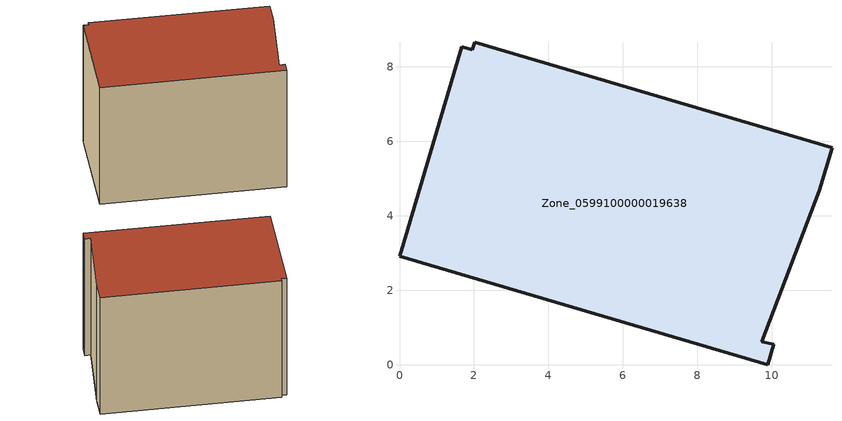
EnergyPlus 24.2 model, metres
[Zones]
Zone_0599100000019638
 floor ground (C_G): 0,2.92 1.67,8.54 1.95,8.46 2.03,8.66 11.62,5.83 11.28,4.68 9.73,0.62 10.05,0.55 9.89,0 z0.57
 wall outside (C_F): 11.28,4.68 11.62,5.83 2.03,8.66 1.95,8.46 1.67,8.54 0,2.92 9.89,0 10.05,0.55 9.73,0.62 11.28,4.68 z0.57:8.38
 roof outside (C_R): 1.67,8.54 0,2.92 9.89,0 10.05,0.55 9.73,0.62 11.28,4.68 11.62,5.83 2.03,8.66 1.95,8.46 z8.38
[BUILDING]
Pand.0599100000019638: North Axis=0; Terrain=City; Loads Convergence Tolerance Value=0.04; Temperature Convergence Tolerance Value=0.4; Solar Distribution=FullExterior; Maximum Number of Warmup Days=25; Minimum Number of Warmup Days=1
[Site:Location]
Rotterdam.The.Hague.AP_ZH_NLD Design_Conditions: Latitude=51.96; Longitude=4.45; Time Zone=1; Elevation=-4.5
[SITE:GROUNDTEMPERATURE:BUILDINGSURFACE]
18, 18, 18, 18, 18, 18, 18, 18, 18, 18, 18, 18
[MATERIAL] Thermal Absorptance=0.9; Solar Absorptance=0.7; Visible Absorptance=0.7
Name | Roughness | Thickness | Conductivity | Density | Specific Heat
G.TI.1965-1974 | MediumSmooth | 0.15 | 0.882353 | 540 | 1210
F.TI.1965-1974 | Rough | 0.3 | 0.697674 | 1920 | 840
R.TI.1965-1974 | MediumRough | 0.2 | 0.232558 | 1500 | 1000
[CONSTRUCTION]
C_G: G.TI.1965-1974
C_F: F.TI.1965-1974
C_R: R.TI.1965-1974
[ZONE]
Zone_0599100000019638: Type=1; Multiplier=1; Ceiling Height=Autocalculate; Volume=Autocalculate; Floor Area=autocalculate; Part of Total Floor Area=Yes
[ZONEINFILTRATION:DESIGNFLOWRATE]
Infil_Zone_0599100000019638: Zone or ZoneList or Space or SpaceList=Zone_0599100000019638; Schedule=AlwaysOn; Design Flow Rate Calculation Method=Flow/Area; Flow Rate per Floor Area=0.003; Constant Term Coefficient=1; Temperature Term Coefficient=0; Velocity Term Coefficient=0; Velocity Squared Term Coefficient=0
[HVACTEMPLATE:ZONE:IDEALLOADSAIRSYSTEM]
Zone_0599100000019638: Maximum Heating Supply Air Temperature=50; Minimum Cooling Supply Air Temperature=13; Maximum Heating Supply Air Humidity Ratio=0.0156; Minimum Cooling Supply Air Humidity Ratio=0.0077; Heating Limit=NoLimit; Cooling Limit=NoLimit; Dehumidification Control Type=ConstantSensibleHeatRatio; Cooling Sensible Heat Ratio=0.7; Dehumidification Setpoint=60; Humidification Control Type=None; Humidification Setpoint=30; Outdoor Air Method=None; Outdoor Air Flow Rate per Person=0.00944; Outdoor Air Flow Rate per Zone Floor Area=0; Outdoor Air Flow Rate per Zone=0; Demand Controlled Ventilation Type=None; Outdoor Air Economizer Type=NoEconomizer; Heat Recovery Type=None; Sensible Heat Recovery Effectiveness=0.7; Latent Heat Recovery Effectiveness=0.65
[ZONECONTROL:THERMOSTAT]
ThermostatControl_Zone_0599100000019638: Zone or ZoneList=Zone_0599100000019638; Control Type Schedule=DualSetpointControlType; Control 1=Thermostat_Zone_0599100000019638; Temperature Difference Between Cutout And Setpoint=0
[THERMOSTATSETPOINT:DUALSETPOINT]
Thermostat_Zone_0599100000019638: Heating Setpoint Temperature Schedule=HeatingSetpoint_Zone_0599100000019638; Cooling Setpoint Temperature Schedule=CoolingSetpoint_Zone_0599100000019638
[SCHEDULE:COMPACT]
HeatingSetpoint_Zone_0599100000019638: Through: 12/31, For: AllDays, Until: 24:00, 21
CoolingSetpoint_Zone_0599100000019638: Through: 12/31, For: AllDays, Until: 24:00, 24
DualSetpointControlType: Through: 12/31, For: AllDays, Until: 24:00, 4
AlwaysOn: Through: 12/31, For: AllDays, Until: 24:00, 1
